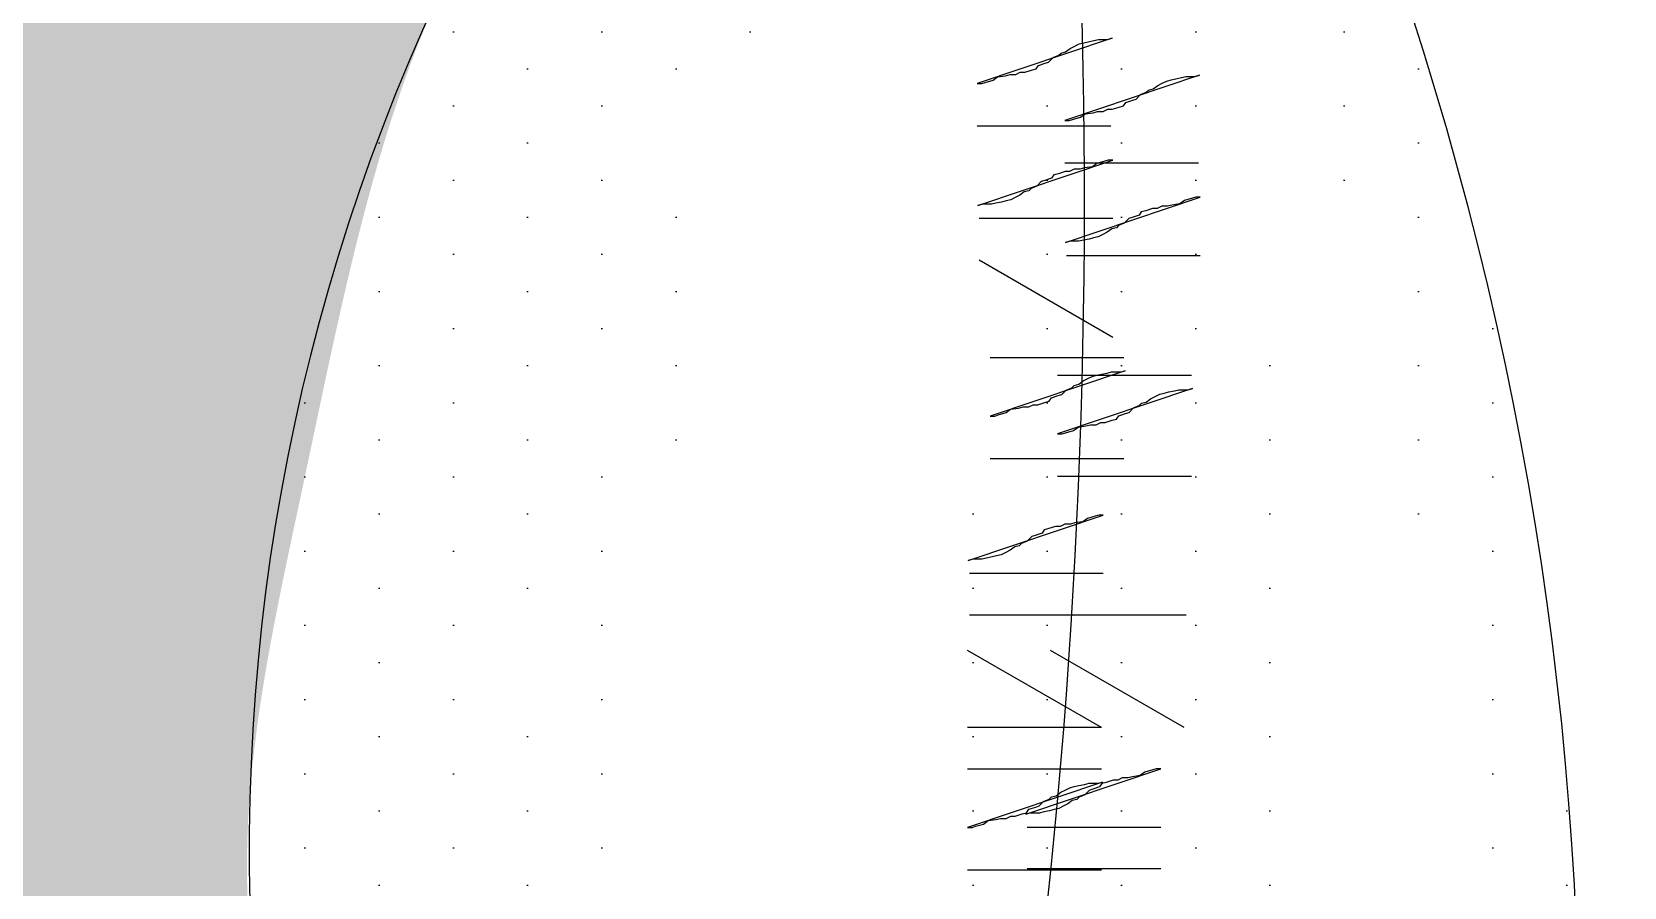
# Model space of a CAD drawing. Extents: x 3694 to 117786, y 20013 to 108631.
# Drawn here: x 83703.7 to 83943.4, y 30714.3 to 30843.1 of the extents above; entities that cross this region are included whole.
import ezdxf

# ---------------------------------------------------------------- set-up
doc = ezdxf.new("R2010")
doc.units = 0
doc.header["$LTSCALE"] = 1000
doc.header["$MEASUREMENT"] = 0
doc.layers.add('家具', color=253, linetype='Continuous')

msp = doc.modelspace()

# ---------------------------------------------------------------- hatches: boundary and pattern name
at = {"layer": '家具'}
h = msp.add_hatch(dxfattribs=at)
h.set_pattern_fill('DOTS', color=8, scale=335.28, angle=-90, style=0)
h.set_pattern_definition([(270, (111256.24, 11180.682), (20.955, -10.4775), [0, -20.955])])
edge = h.paths.add_edge_path()
edge.add_spline(control_points=[(84027.16, 30063.85), (84028.98, 30072.91), (84030.76, 30081.94), (84036.2, 30110.34), (84039.63, 30129.63), (84045.57, 30168.04), (84048.03, 30187.08), (84052.63, 30231.65), (84054.5, 30257.25), (84059.26, 30334.96), (84061.29, 30388.06), (84068.2, 30468.76), (84071.14, 30495.82), (84077.22, 30536.43), (84079.52, 30549.98), (84084.8, 30577.05), (84087.81, 30590.64), (84095.16, 30620.11), (84099.6, 30635.84), (84107.31, 30661.97), (84110.52, 30672.52), (84113.69, 30682.96)], knot_values=[0.007594, 0.007594, 0.007594, 0.007594, 1.009332, 1.009332, 3.166904, 3.166904, 5.324476, 5.324476, 8.146714, 8.146714, 13.786985, 13.786985, 16.607121, 16.607121, 18.017189, 18.017189, 19.427256, 19.427256, 21.1184, 21.1184, 22.28816, 22.28816, 22.28816, 22.28816], degree=3, periodic=0)
edge.add_ellipse((82197.12, 31244.76), major_axis=(1412.24, 1412.24), ratio=1, start_angle=-61.33744, end_angle=-48.55715)
edge.add_ellipse((82197.12, 30996.93), major_axis=(1412.24, -1412.24), ratio=1, start_angle=48.55715, end_angle=61.33744)
edge.add_spline(control_points=[(84113.69, 31558.74), (84110.52, 31569.18), (84107.31, 31579.73), (84099.6, 31605.86), (84095.16, 31621.58), (84087.81, 31651.06), (84084.8, 31664.64), (84079.52, 31691.71), (84077.22, 31705.26), (84071.14, 31745.88), (84068.2, 31772.93), (84063.11, 31832.35), (84061.27, 31864.62), (84059.55, 31896.49)], knot_values=[0.007594, 0.007594, 0.007594, 0.007594, 1.177354, 1.177354, 2.868498, 2.868498, 4.278566, 4.278566, 5.688634, 5.688634, 8.508769, 8.508769, 11.917873, 11.917873, 11.917873, 11.917873], degree=3, periodic=0)
edge.add_ellipse((84053.78, 31918.92), major_axis=(16.38, 16.38), ratio=1, start_angle=225.8035, end_angle=239.4175, ccw=False)
edge.add_ellipse((83918.21, 32282.88), major_axis=(290.11, 290.11), ratio=1, start_angle=234.5429, end_angle=244.3435, ccw=False)
edge.add_ellipse((84698.51, 31759.47), major_axis=(510.62, -510.62), ratio=1, start_angle=215.53018, end_angle=236.27845)
edge.add_ellipse((88465.5, 31287.67), major_axis=(3173.05, -3173.05), ratio=1, start_angle=220.77532, end_angle=231.64202)
edge.add_ellipse((85006.46, 30385.32), major_axis=(756.09, 756.09), ratio=1, start_angle=113.99303, end_angle=139.47779)
edge.add_ellipse((83926.8, 30275.82), major_axis=(20.78, -20.78), ratio=1, start_angle=29.3497, end_angle=107.314, ccw=False)
edge.add_ellipse((83668.52, 30519.22), major_axis=(269.53, -269.53), ratio=1, start_angle=326.0697, end_angle=363.7487, ccw=False)
edge.add_ellipse((83393.06, 30299.27), major_axis=(269.54, 269.54), ratio=1, start_angle=289.4364, end_angle=291.1525, ccw=False)
edge.add_ellipse((83677.76, 28632.01), major_axis=(1063.44, 1063.44), ratio=1, start_angle=35.30529, end_angle=42.74492, ccw=False)
edge.add_ellipse((83881.45, 29903.69), major_axis=(153.1, -153.1), ratio=1, start_angle=92.7042, end_angle=121.7648, ccw=False)
edge = h.paths.add_edge_path()
edge.add_ellipse((83967.44, 29947.42), major_axis=(59.62, 59.62), ratio=1, start_angle=248.1335, end_angle=277.7179)
edge.add_ellipse((83918.65, 29975.41), major_axis=(99.2, 99.2), ratio=1, start_angle=-79.3068, end_angle=-64.3192)
edge.add_ellipse((83793.85, 31486.22), major_axis=(1116.04, -1116.04), ratio=1, start_angle=303.32412, end_angle=324.37805, ccw=False)
edge.add_spline(control_points=[(83474.44, 29940.56), (83474.24, 29938.38), (83473.38, 29928.79), (83472.8, 29918.78), (83471.94, 29909.38)], knot_values=[0, 0, 0, 0, 0.241803, 1.05283, 1.05283, 1.05283, 1.05283], degree=3, periodic=0)
edge.add_ellipse((83434.03, 29912.68), major_axis=(26.91, 26.91), ratio=1, start_angle=238.7768, end_angle=310.2728, ccw=False)
edge.add_ellipse((83764.21, 33919.22), major_axis=(2868.19, -2868.19), ratio=1, start_angle=310.45931, end_angle=318.34045)
edge = h.paths.add_edge_path()
edge.add_ellipse((83967.44, 32294.28), major_axis=(59.62, -59.62), ratio=1, start_angle=82.2821, end_angle=111.8665)
edge.add_ellipse((83764.21, 28322.47), major_axis=(2868.19, 2868.19), ratio=1, start_angle=41.65955, end_angle=49.5441)
edge.add_ellipse((83433.85, 32328.98), major_axis=(26.91, -26.91), ratio=1, start_angle=49.9835, end_angle=121.3236, ccw=False)
edge.add_spline(control_points=[(83471.76, 32332.29), (83472.1, 32328.59), (83472.38, 32325.15), (83472.62, 32321.89)], knot_values=[0, 0, 0, 0, 0.318986, 0.318986, 0.318986, 0.318986], degree=3, periodic=0)
edge.add_ellipse((83902.11, 28776.02), major_axis=(2525.63, -2525.63), ratio=1, start_angle=132.87541, end_angle=141.90623, ccw=False)
edge = h.paths.add_edge_path()
edge.add_ellipse((83753.55, 31858.43), major_axis=(221.16, -221.16), ratio=1, start_angle=219.856, end_angle=290.932)
edge.add_ellipse((83844.27, 31598.98), major_axis=(155.45, -155.45), ratio=1, start_angle=231.8282, end_angle=294.8811)
edge.add_ellipse((83220.82, 31223.88), major_axis=(405.32, 405.32), ratio=1, start_angle=285.52623, end_angle=332.11357, ccw=False)
edge.add_ellipse((83930.83, 30642.74), major_axis=(258.82, 258.82), ratio=1, start_angle=80.1983, end_angle=130.5063)
edge.add_ellipse((83656.39, 30409.28), major_axis=(196.09, -196.09), ratio=1, start_angle=154.0385, end_angle=216.6924)
edge.add_ellipse((83742.32, 29953.05), major_axis=(433.68, 433.68), ratio=1, start_angle=80.98112, end_angle=109.87818)
edge.add_ellipse((98874.49, 31069.66), major_axis=(11109.23, 11109.23), ratio=1, start_angle=138.124167, end_angle=138.714391)
edge.add_spline(control_points=[(83196.67, 30051.87), (83203.7, 30051.43), (83210.85, 30051.33), (83218.35, 30051.61)], knot_values=[2.29351, 2.29351, 2.29351, 2.29351, 2.979733, 2.979733, 2.979733, 2.979733], degree=3, periodic=0)
edge.add_spline(control_points=[(83218.35, 30051.61), (83222.57, 30051.77), (83233.93, 30052.49), (83249.9, 30054.55), (83246.24, 30068.3), (83249.98, 30072.08), (83252.76, 30073.65)], knot_values=[2.979733, 2.979733, 2.979733, 2.979733, 3.365456, 3.990522, 4.278466, 4.605763, 4.605763, 4.605763, 4.605763], degree=3, periodic=0)
edge.add_spline(control_points=[(83252.76, 30073.65), (83255.54, 30075.24), (83259.12, 30076.38), (83262.7, 30077.53)], knot_values=[4.605763, 4.605763, 4.605763, 4.605763, 4.934211, 4.934211, 4.934211, 4.934211], degree=3, periodic=0)
edge.add_ellipse((83677.76, 28632.01), major_axis=(1063.44, 1063.44), ratio=1, start_angle=52.79563, end_angle=61.02051, ccw=False)
edge.add_ellipse((83606.44, 30391.82), major_axis=(212.58, 212.58), ratio=1, start_angle=165.6336, end_angle=198.8131, ccw=False)
edge.add_ellipse((83606.54, 30073.2), major_axis=(217.18, -217.18), ratio=1, start_angle=151.0252, end_angle=192.4103, ccw=False)
edge.add_ellipse((83958.57, 30199.82), major_axis=(331.09, -331.09), ratio=1, start_angle=177.8464, end_angle=203.8963, ccw=False)
edge.add_ellipse((83391.45, 30184.46), major_axis=(308.61, 308.61), ratio=1, start_angle=2.0534, end_angle=10.2604, ccw=False)
edge.add_spline(control_points=[(83688.81, 30503.94), (83697.76, 30496.89), (83720.2, 30479.21), (83710.43, 30542.46), (83733.44, 30577.51), (83760.67, 30637.11), (83728.07, 30702.74), (83747.31, 30784.51), (83763.25, 30871.34), (83822.93, 30907.48), (83831.55, 30963.02), (83864.41, 30951.2), (83865.9, 30968.36), (83866.58, 30977.3)], knot_values=[28.726228, 28.726228, 28.726228, 28.726228, 29.65137, 31.045535, 32.970907, 34.80046, 37.537981, 40.132447, 43.737998, 46.299248, 47.538816, 48.20545, 48.984057, 48.984057, 48.984057, 48.984057], degree=3, periodic=0)
edge.add_ellipse((77579.69, 31139.04), major_axis=(4446.97, 4446.97), ratio=1, start_angle=-46.473696, end_angle=-42.846266)
edge.add_spline(control_points=[(83864.22, 31375.39), (83862.81, 31389.27), (83859.64, 31413.78), (83816.07, 31444.79), (83795.34, 31513.37), (83759.89, 31577.02), (83771.15, 31648.5), (83734.39, 31671.16), (83702.03, 31758.01), (83701.46, 31736.77)], knot_values=[0, 0, 0, 0, 1.426784, 2.507846, 5.446644, 8.794162, 10.36551, 12.195062, 14.476347, 14.476347, 14.476347, 14.476347], degree=3, periodic=0)
edge.add_ellipse((84094.56, 31991.16), major_axis=(331.09, -331.09), ratio=1, start_angle=233.19, end_angle=257.9077, ccw=False)
edge.add_ellipse((83779.73, 32193.24), major_axis=(217.18, -217.18), ratio=1, start_angle=244.676, end_angle=286.061, ccw=False)
edge.add_ellipse((83708.43, 31882.7), major_axis=(212.58, 212.58), ratio=1, start_angle=85.1447, end_angle=91.4527, ccw=False)
edge.add_ellipse((83674.22, 33494.6), major_axis=(983.78, 983.78), ratio=1, start_angle=208.08803, end_angle=218.41184, ccw=False)
edge.add_spline(control_points=[(83269.5, 32163.5), (83263.99, 32165.3), (83258.48, 32167.11), (83255.89, 32170.49)], knot_values=[4.42753, 4.42753, 4.42753, 4.42753, 4.934211, 4.934211, 4.934211, 4.934211], degree=3, periodic=0)
edge.add_ellipse((83748.32, 32290.22), major_axis=(358.34, -358.34), ratio=1, start_angle=238.6648, end_angle=277.8164)
h = msp.add_hatch(dxfattribs=at)
h.set_pattern_fill('DOTS', color=8, scale=178.816, angle=-90, style=0)
h.set_pattern_definition([(90, (99827.037, 40884.778), (11.176, 5.588), [0, -11.176])])
edge = h.paths.add_edge_path(flags=17)
edge.add_ellipse((83919.17, 30580.72), major_axis=(23.26, -23.26), ratio=1, start_angle=197.4294, end_angle=247.2256)
edge.add_ellipse((83812.21, 30531.91), major_axis=(59.9, 59.9), ratio=1, start_angle=-19.5752, end_angle=24.1656)
edge.add_ellipse((83854.28, 30566.04), major_axis=(32.95, 32.95), ratio=1, start_angle=-5.0784, end_angle=59.8411, ccw=False)
edge = h.paths.add_edge_path(flags=17)
edge.add_ellipse((83163.76, 30665.54), major_axis=(481.37, -481.37), ratio=1, start_angle=400.41227, end_angle=401.14693, ccw=False)
edge.add_ellipse((83788.66, 30599.71), major_axis=(38.8, -38.8), ratio=1, start_angle=56.9663, end_angle=128.4606)
edge.add_ellipse((83796.78, 30675.54), major_axis=(15.13, -15.13), ratio=1, start_angle=310.0022, end_angle=447.0102)
edge.add_ellipse((83752.22, 30622.11), major_axis=(64.2, -64.2), ratio=1, start_angle=43.5349, end_angle=93.2565, ccw=False)
edge = h.paths.add_edge_path()
edge.add_ellipse((83580.18, 30597.61), major_axis=(242.04, 242.04), ratio=1, start_angle=258.5394, end_angle=308.1498, ccw=False)
edge.add_spline(control_points=[(83769.3, 30312.31), (83761.36, 30305.73), (83751.26, 30297.35), (83742.67, 30302.98), (83740.94, 30304.57)], knot_values=[0, 0, 0, 0, 1.422385, 1.810205, 1.810205, 1.810205, 1.810205], degree=3, periodic=0)
edge.add_ellipse((83163.76, 30665.54), major_axis=(481.37, -481.37), ratio=1, start_angle=12.97851, end_angle=17.57137)
edge.add_ellipse((83606.79, 30611.59), major_axis=(216.1, -216.1), ratio=1, start_angle=346.8345, end_angle=397.9332)
edge.add_ellipse((83452.83, 30676.44), major_axis=(331.35, -331.35), ratio=1, start_angle=32.371, end_angle=75.2566)
edge.add_ellipse((82863.18, 30817.28), major_axis=(706.38, 706.38), ratio=1, start_angle=-39.52687, end_angle=-36.92238)
edge.add_spline(control_points=[(83852.23, 30957.64), (83855.95, 30957.81), (83867.23, 30955.65), (83870.12, 30943.96), (83872.07, 30936.06)], knot_values=[0, 0, 0, 0, 0.581976, 1.791185, 1.791185, 1.791185, 1.791185], degree=3, periodic=0)
edge.add_ellipse((83422.23, 30686.51), major_axis=(363.75, -363.75), ratio=1, start_angle=390.3936, end_angle=434.0198, ccw=False)
edge = h.paths.add_edge_path()
edge.add_spline(control_points=[(83828.28, 30937.99), (83832.16, 30944.99), (83837.55, 30954.73), (83849.05, 30957.5), (83852.23, 30957.64)], knot_values=[1.791185, 1.791185, 1.791185, 1.791185, 3.069002, 3.567392, 3.567392, 3.567392, 3.567392], degree=3, periodic=0)
edge.add_ellipse((82863.18, 30817.28), major_axis=(706.38, 706.38), ratio=1, start_angle=320.47313, end_angle=323.07762, ccw=False)
edge.add_ellipse((84163.13, 30658.3), major_axis=(281.07, 281.07), ratio=1, start_angle=95.2336, end_angle=138.9318)
edge.add_ellipse((84169.13, 30493.55), major_axis=(300.8, -300.8), ratio=1, start_angle=206.1422, end_angle=244.4433)
edge.add_ellipse((83163.76, 30665.54), major_axis=(481.37, -481.37), ratio=1, start_angle=372.97851, end_angle=377.57137, ccw=False)
edge.add_spline(control_points=[(83740.94, 30304.57), (83738.33, 30306.98), (83731.2, 30317), (83728.08, 30326.83), (83725.98, 30333.42)], knot_values=[1.810205, 1.810205, 1.810205, 1.810205, 2.398758, 3.598447, 3.598447, 3.598447, 3.598447], degree=3, periodic=0)
edge.add_ellipse((84096.28, 30451.43), major_axis=(274.82, 274.82), ratio=1, start_angle=107.8515, end_angle=152.6753, ccw=False)
edge.add_ellipse((84040.73, 30720.11), major_axis=(215.18, 215.18), ratio=1, start_angle=89.2777, end_angle=152.4675, ccw=False)

# ---------------------------------------------------------------- linework, layer by layer
at = {"layer": '家具', "color": 8, "linetype": 'Continuous'}
for p, q in [((83866.12, 30828.9, 0), (83845.98, 30828.9, 0)), ((83866.12, 30828.9, 0), (83845.98, 30828.9, 0)), ((83866.12, 30828.9, 0), (83845.98, 30828.9, 0)), ((83866.12, 30828.9, 0), (83845.98, 30828.9, 0)), ((83879.29, 30823.32, 0), (83859.16, 30823.32, 0)), ((83879.29, 30823.32, 0), (83859.16, 30823.32, 0)), ((83879.29, 30823.32, 0), (83859.16, 30823.32, 0)), ((83879.29, 30823.32, 0), (83859.16, 30823.32, 0)), ((83846.27, 30815.04, 0), (83866.4, 30815.04, 0)), ((83846.27, 30815.04, 0), (83866.4, 30815.04, 0)), ((83846.27, 30815.04, 0), (83866.4, 30815.04, 0)), ((83846.27, 30815.04, 0), (83866.4, 30815.04, 0)), ((83846.27, 30808.78, 0), (83866.4, 30797.16, 0)), ((83846.27, 30808.78, 0), (83866.4, 30797.16, 0)), ((83846.27, 30808.78, 0), (83866.4, 30797.16, 0)), ((83846.27, 30808.78, 0), (83866.4, 30797.16, 0)), ((83859.44, 30809.46, 0), (83879.58, 30809.46, 0)), ((83859.44, 30809.46, 0), (83879.58, 30809.46, 0)), ((83859.44, 30809.46, 0), (83879.58, 30809.46, 0)), ((83859.44, 30809.46, 0), (83879.58, 30809.46, 0)), ((83868.08, 30794.03, 0), (83847.95, 30794.03, 0)), ((83868.08, 30794.03, 0), (83847.95, 30794.03, 0)), ((83868.08, 30794.03, 0), (83847.95, 30794.03, 0)), ((83868.08, 30794.03, 0), (83847.95, 30794.03, 0)), ((83878.23, 30791.34, 0), (83858.1, 30791.34, 0)), ((83878.23, 30791.34, 0), (83858.1, 30791.34, 0)), ((83878.23, 30791.34, 0), (83858.1, 30791.34, 0)), ((83878.23, 30791.34, 0), (83858.1, 30791.34, 0)), ((83868.08, 30778.83, 0), (83847.95, 30778.83, 0)), ((83868.08, 30778.83, 0), (83847.95, 30778.83, 0)), ((83868.08, 30778.83, 0), (83847.95, 30778.83, 0)), ((83868.08, 30778.83, 0), (83847.95, 30778.83, 0)), ((83878.23, 30776.14, 0), (83858.1, 30776.14, 0)), ((83878.23, 30776.14, 0), (83858.1, 30776.14, 0)), ((83878.23, 30776.14, 0), (83858.1, 30776.14, 0)), ((83878.23, 30776.14, 0), (83858.1, 30776.14, 0)), ((83844.84, 30761.57, 0), (83864.97, 30761.57, 0)), ((83844.84, 30761.57, 0), (83864.97, 30761.57, 0)), ((83844.84, 30761.57, 0), (83864.97, 30761.57, 0)), ((83844.84, 30761.57, 0), (83864.97, 30761.57, 0)), ((83844.84, 30755.31, 0), (83864.97, 30755.31, 0)), ((83844.84, 30755.31, 0), (83864.97, 30755.31, 0)), ((83844.84, 30755.31, 0), (83864.97, 30755.31, 0)), ((83844.84, 30755.31, 0), (83864.97, 30755.31, 0)), ((83857.31, 30755.31, 0), (83877.44, 30755.31, 0)), ((83857.31, 30755.31, 0), (83877.44, 30755.31, 0)), ((83857.31, 30755.31, 0), (83877.44, 30755.31, 0)), ((83857.31, 30755.31, 0), (83877.44, 30755.31, 0)), ((83864.69, 30738.33, 0), (83844.55, 30749.95, 0)), ((83864.69, 30738.33, 0), (83844.55, 30749.95, 0)), ((83864.69, 30738.33, 0), (83844.55, 30749.95, 0)), ((83877.16, 30738.33, 0), (83857.02, 30749.95, 0)), ((83877.16, 30738.33, 0), (83857.02, 30749.95, 0)), ((83877.16, 30738.33, 0), (83857.02, 30749.95, 0)), ((83864.69, 30738.33, 0), (83844.55, 30738.33, 0)), ((83864.69, 30738.33, 0), (83844.55, 30738.33, 0)), ((83864.69, 30738.33, 0), (83844.55, 30738.33, 0)), ((83864.69, 30738.33, 0), (83844.55, 30738.33, 0)), ((83864.69, 30732.07, 0), (83844.55, 30732.07, 0)), ((83864.69, 30732.07, 0), (83844.55, 30732.07, 0)), ((83864.69, 30732.07, 0), (83844.55, 30732.07, 0)), ((83864.69, 30732.07, 0), (83844.55, 30732.07, 0)), ((83853.49, 30723.35, 0), (83873.63, 30723.35, 0)), ((83853.49, 30723.35, 0), (83873.63, 30723.35, 0)), ((83853.49, 30723.35, 0), (83873.63, 30723.35, 0)), ((83853.49, 30723.35, 0), (83873.63, 30723.35, 0)), ((83864.69, 30716.87, 0), (83844.55, 30716.87, 0)), ((83864.69, 30716.87, 0), (83844.55, 30716.87, 0)), ((83864.69, 30716.87, 0), (83844.55, 30716.87, 0)), ((83864.69, 30716.87, 0), (83844.55, 30716.87, 0)), ((83853.49, 30717.09, 0), (83873.63, 30717.09, 0)), ((83853.49, 30717.09, 0), (83873.63, 30717.09, 0)), ((83853.49, 30717.09, 0), (83873.63, 30717.09, 0)), ((83853.49, 30717.09, 0), (83873.63, 30717.09, 0))]:
    msp.add_line(p, q, dxfattribs=at)
for points in [[(83845.98, 30835.32), (83846.67, 30835.32), (83847.18, 30835.5), (83848.38, 30835.84), (83849.06, 30836.35), (83850.25, 30836.52), (83850.94, 30836.69), (83851.79, 30836.69), (83852.47, 30837.03), (83853.16, 30837.03), (83854.18, 30837.37), (83854.86, 30837.54), (83855.21, 30838.06), (83856.23, 30838.4), (83856.74, 30838.57), (83857.43, 30839.25), (83858.28, 30839.59), (83858.62, 30839.93), (83859.3, 30840.11), (83859.99, 30840.62), (83860.67, 30840.96), (83861.35, 30841.3), (83862.04, 30841.47), (83862.72, 30841.64), (83863.57, 30841.81), (83864.26, 30841.98), (83864.94, 30841.98), (83865.62, 30841.98), (83866.31, 30842.15)], [(83845.98, 30835.32), (83846.67, 30835.32), (83847.18, 30835.5), (83848.38, 30835.84), (83849.06, 30836.35), (83850.25, 30836.52), (83850.94, 30836.69), (83851.79, 30836.69), (83852.47, 30837.03), (83853.16, 30837.03), (83854.18, 30837.37), (83854.86, 30837.54), (83855.21, 30838.06), (83856.23, 30838.4), (83856.74, 30838.57), (83857.43, 30839.25), (83858.28, 30839.59), (83858.62, 30839.93), (83859.3, 30840.11), (83859.99, 30840.62), (83860.67, 30840.96), (83861.35, 30841.3), (83862.04, 30841.47), (83862.72, 30841.64), (83863.57, 30841.81), (83864.26, 30841.98), (83864.94, 30841.98), (83865.62, 30841.98), (83866.31, 30842.15)], [(83845.98, 30835.32), (83846.67, 30835.32), (83847.18, 30835.5), (83848.38, 30835.84), (83849.06, 30836.35), (83850.25, 30836.52), (83850.94, 30836.69), (83851.79, 30836.69), (83852.47, 30837.03), (83853.16, 30837.03), (83854.18, 30837.37), (83854.86, 30837.54), (83855.21, 30838.06), (83856.23, 30838.4), (83856.74, 30838.57), (83857.43, 30839.25), (83858.28, 30839.59), (83858.62, 30839.93), (83859.3, 30840.11), (83859.99, 30840.62), (83860.67, 30840.96), (83861.35, 30841.3), (83862.04, 30841.47), (83862.72, 30841.64), (83863.57, 30841.81), (83864.26, 30841.98), (83864.94, 30841.98), (83865.62, 30841.98), (83866.31, 30842.15)], [(83845.98, 30835.32), (83846.67, 30835.32), (83847.18, 30835.5), (83848.38, 30835.84), (83849.06, 30836.35), (83850.25, 30836.52), (83850.94, 30836.69), (83851.79, 30836.69), (83852.47, 30837.03), (83853.16, 30837.03), (83854.18, 30837.37), (83854.86, 30837.54), (83855.21, 30838.06), (83856.23, 30838.4), (83856.74, 30838.57), (83857.43, 30839.25), (83858.28, 30839.59), (83858.62, 30839.93), (83859.3, 30840.11), (83859.99, 30840.62), (83860.67, 30840.96), (83861.35, 30841.3), (83862.04, 30841.47), (83862.72, 30841.64), (83863.57, 30841.81), (83864.26, 30841.98), (83864.94, 30841.98), (83865.62, 30841.98), (83866.31, 30842.15)], [(83859.16, 30829.75), (83859.84, 30829.75), (83860.35, 30829.92), (83861.55, 30830.26), (83862.23, 30830.77), (83863.43, 30830.94), (83864.11, 30831.11), (83864.97, 30831.11), (83865.65, 30831.46), (83866.33, 30831.46), (83867.36, 30831.8), (83868.04, 30831.97), (83868.38, 30832.48), (83869.4, 30832.82), (83869.92, 30832.99), (83870.6, 30833.68), (83871.45, 30834.02), (83871.8, 30834.36), (83872.48, 30834.53), (83873.16, 30835.04), (83873.84, 30835.38), (83874.53, 30835.72), (83875.21, 30835.9), (83875.89, 30836.07), (83876.75, 30836.24), (83877.43, 30836.41), (83878.11, 30836.41), (83878.8, 30836.41), (83879.48, 30836.58)], [(83859.16, 30829.75), (83859.84, 30829.75), (83860.35, 30829.92), (83861.55, 30830.26), (83862.23, 30830.77), (83863.43, 30830.94), (83864.11, 30831.11), (83864.97, 30831.11), (83865.65, 30831.46), (83866.33, 30831.46), (83867.36, 30831.8), (83868.04, 30831.97), (83868.38, 30832.48), (83869.4, 30832.82), (83869.92, 30832.99), (83870.6, 30833.68), (83871.45, 30834.02), (83871.8, 30834.36), (83872.48, 30834.53), (83873.16, 30835.04), (83873.84, 30835.38), (83874.53, 30835.72), (83875.21, 30835.9), (83875.89, 30836.07), (83876.75, 30836.24), (83877.43, 30836.41), (83878.11, 30836.41), (83878.8, 30836.41), (83879.48, 30836.58)], [(83859.16, 30829.75), (83859.84, 30829.75), (83860.35, 30829.92), (83861.55, 30830.26), (83862.23, 30830.77), (83863.43, 30830.94), (83864.11, 30831.11), (83864.97, 30831.11), (83865.65, 30831.46), (83866.33, 30831.46), (83867.36, 30831.8), (83868.04, 30831.97), (83868.38, 30832.48), (83869.4, 30832.82), (83869.92, 30832.99), (83870.6, 30833.68), (83871.45, 30834.02), (83871.8, 30834.36), (83872.48, 30834.53), (83873.16, 30835.04), (83873.84, 30835.38), (83874.53, 30835.72), (83875.21, 30835.9), (83875.89, 30836.07), (83876.75, 30836.24), (83877.43, 30836.41), (83878.11, 30836.41), (83878.8, 30836.41), (83879.48, 30836.58)], [(83859.16, 30829.75), (83859.84, 30829.75), (83860.35, 30829.92), (83861.55, 30830.26), (83862.23, 30830.77), (83863.43, 30830.94), (83864.11, 30831.11), (83864.97, 30831.11), (83865.65, 30831.46), (83866.33, 30831.46), (83867.36, 30831.8), (83868.04, 30831.97), (83868.38, 30832.48), (83869.4, 30832.82), (83869.92, 30832.99), (83870.6, 30833.68), (83871.45, 30834.02), (83871.8, 30834.36), (83872.48, 30834.53), (83873.16, 30835.04), (83873.84, 30835.38), (83874.53, 30835.72), (83875.21, 30835.9), (83875.89, 30836.07), (83876.75, 30836.24), (83877.43, 30836.41), (83878.11, 30836.41), (83878.8, 30836.41), (83879.48, 30836.58)], [(83866.4, 30823.81), (83865.72, 30823.81), (83865.21, 30823.64), (83864.01, 30823.3), (83863.33, 30822.79), (83862.13, 30822.62), (83861.45, 30822.44), (83860.6, 30822.44), (83859.91, 30822.1), (83859.23, 30822.1), (83858.21, 30821.76), (83857.52, 30821.59), (83857.18, 30821.08), (83856.16, 30820.74), (83855.64, 30820.57), (83854.96, 30819.88), (83854.11, 30819.54), (83853.77, 30819.2), (83853.08, 30819.03), (83852.4, 30818.52), (83851.72, 30818.18), (83851.03, 30817.83), (83850.35, 30817.66), (83849.67, 30817.49), (83848.81, 30817.32), (83848.13, 30817.15), (83847.45, 30817.15), (83846.76, 30817.15), (83846.08, 30816.98)], [(83866.4, 30823.81), (83865.72, 30823.81), (83865.21, 30823.64), (83864.01, 30823.3), (83863.33, 30822.79), (83862.13, 30822.62), (83861.45, 30822.44), (83860.6, 30822.44), (83859.91, 30822.1), (83859.23, 30822.1), (83858.21, 30821.76), (83857.52, 30821.59), (83857.18, 30821.08), (83856.16, 30820.74), (83855.64, 30820.57), (83854.96, 30819.88), (83854.11, 30819.54), (83853.77, 30819.2), (83853.08, 30819.03), (83852.4, 30818.52), (83851.72, 30818.18), (83851.03, 30817.83), (83850.35, 30817.66), (83849.67, 30817.49), (83848.81, 30817.32), (83848.13, 30817.15), (83847.45, 30817.15), (83846.76, 30817.15), (83846.08, 30816.98)], [(83866.4, 30823.81), (83865.72, 30823.81), (83865.21, 30823.64), (83864.01, 30823.3), (83863.33, 30822.79), (83862.13, 30822.62), (83861.45, 30822.44), (83860.6, 30822.44), (83859.91, 30822.1), (83859.23, 30822.1), (83858.21, 30821.76), (83857.52, 30821.59), (83857.18, 30821.08), (83856.16, 30820.74), (83855.64, 30820.57), (83854.96, 30819.88), (83854.11, 30819.54), (83853.77, 30819.2), (83853.08, 30819.03), (83852.4, 30818.52), (83851.72, 30818.18), (83851.03, 30817.83), (83850.35, 30817.66), (83849.67, 30817.49), (83848.81, 30817.32), (83848.13, 30817.15), (83847.45, 30817.15), (83846.76, 30817.15), (83846.08, 30816.98)], [(83866.4, 30823.81), (83865.72, 30823.81), (83865.21, 30823.64), (83864.01, 30823.3), (83863.33, 30822.79), (83862.13, 30822.62), (83861.45, 30822.44), (83860.6, 30822.44), (83859.91, 30822.1), (83859.23, 30822.1), (83858.21, 30821.76), (83857.52, 30821.59), (83857.18, 30821.08), (83856.16, 30820.74), (83855.64, 30820.57), (83854.96, 30819.88), (83854.11, 30819.54), (83853.77, 30819.2), (83853.08, 30819.03), (83852.4, 30818.52), (83851.72, 30818.18), (83851.03, 30817.83), (83850.35, 30817.66), (83849.67, 30817.49), (83848.81, 30817.32), (83848.13, 30817.15), (83847.45, 30817.15), (83846.76, 30817.15), (83846.08, 30816.98)], [(83879.58, 30818.23), (83878.89, 30818.23), (83878.38, 30818.06), (83877.19, 30817.72), (83876.5, 30817.21), (83875.31, 30817.04), (83874.62, 30816.87), (83873.77, 30816.87), (83873.09, 30816.53), (83872.4, 30816.53), (83871.38, 30816.19), (83870.7, 30816.02), (83870.36, 30815.5), (83869.33, 30815.16), (83868.82, 30814.99), (83868.14, 30814.31), (83867.28, 30813.97), (83866.94, 30813.62), (83866.26, 30813.45), (83865.57, 30812.94), (83864.89, 30812.6), (83864.21, 30812.26), (83863.52, 30812.09), (83862.84, 30811.92), (83861.99, 30811.75), (83861.31, 30811.58), (83860.62, 30811.58), (83859.94, 30811.58), (83859.26, 30811.4)], [(83879.58, 30818.23), (83878.89, 30818.23), (83878.38, 30818.06), (83877.19, 30817.72), (83876.5, 30817.21), (83875.31, 30817.04), (83874.62, 30816.87), (83873.77, 30816.87), (83873.09, 30816.53), (83872.4, 30816.53), (83871.38, 30816.19), (83870.7, 30816.02), (83870.36, 30815.5), (83869.33, 30815.16), (83868.82, 30814.99), (83868.14, 30814.31), (83867.28, 30813.97), (83866.94, 30813.62), (83866.26, 30813.45), (83865.57, 30812.94), (83864.89, 30812.6), (83864.21, 30812.26), (83863.52, 30812.09), (83862.84, 30811.92), (83861.99, 30811.75), (83861.31, 30811.58), (83860.62, 30811.58), (83859.94, 30811.58), (83859.26, 30811.4)], [(83879.58, 30818.23), (83878.89, 30818.23), (83878.38, 30818.06), (83877.19, 30817.72), (83876.5, 30817.21), (83875.31, 30817.04), (83874.62, 30816.87), (83873.77, 30816.87), (83873.09, 30816.53), (83872.4, 30816.53), (83871.38, 30816.19), (83870.7, 30816.02), (83870.36, 30815.5), (83869.33, 30815.16), (83868.82, 30814.99), (83868.14, 30814.31), (83867.28, 30813.97), (83866.94, 30813.62), (83866.26, 30813.45), (83865.57, 30812.94), (83864.89, 30812.6), (83864.21, 30812.26), (83863.52, 30812.09), (83862.84, 30811.92), (83861.99, 30811.75), (83861.31, 30811.58), (83860.62, 30811.58), (83859.94, 30811.58), (83859.26, 30811.4)], [(83879.58, 30818.23), (83878.89, 30818.23), (83878.38, 30818.06), (83877.19, 30817.72), (83876.5, 30817.21), (83875.31, 30817.04), (83874.62, 30816.87), (83873.77, 30816.87), (83873.09, 30816.53), (83872.4, 30816.53), (83871.38, 30816.19), (83870.7, 30816.02), (83870.36, 30815.5), (83869.33, 30815.16), (83868.82, 30814.99), (83868.14, 30814.31), (83867.28, 30813.97), (83866.94, 30813.62), (83866.26, 30813.45), (83865.57, 30812.94), (83864.89, 30812.6), (83864.21, 30812.26), (83863.52, 30812.09), (83862.84, 30811.92), (83861.99, 30811.75), (83861.31, 30811.58), (83860.62, 30811.58), (83859.94, 30811.58), (83859.26, 30811.4)], [(83847.95, 30785.26), (83848.63, 30785.26), (83849.15, 30785.43), (83850.34, 30785.77), (83851.02, 30786.28), (83852.22, 30786.45), (83852.9, 30786.62), (83853.76, 30786.62), (83854.44, 30786.96), (83855.12, 30786.96), (83856.15, 30787.3), (83856.83, 30787.48), (83857.17, 30787.99), (83858.2, 30788.33), (83858.71, 30788.5), (83859.39, 30789.18), (83860.24, 30789.52), (83860.59, 30789.87), (83861.27, 30790.04), (83861.95, 30790.55), (83862.64, 30790.89), (83863.32, 30791.23), (83864, 30791.4), (83864.68, 30791.57), (83865.54, 30791.74), (83866.22, 30791.92), (83866.9, 30791.92), (83867.59, 30791.92), (83868.27, 30792.09)], [(83847.95, 30785.26), (83848.63, 30785.26), (83849.15, 30785.43), (83850.34, 30785.77), (83851.02, 30786.28), (83852.22, 30786.45), (83852.9, 30786.62), (83853.76, 30786.62), (83854.44, 30786.96), (83855.12, 30786.96), (83856.15, 30787.3), (83856.83, 30787.48), (83857.17, 30787.99), (83858.2, 30788.33), (83858.71, 30788.5), (83859.39, 30789.18), (83860.24, 30789.52), (83860.59, 30789.87), (83861.27, 30790.04), (83861.95, 30790.55), (83862.64, 30790.89), (83863.32, 30791.23), (83864, 30791.4), (83864.68, 30791.57), (83865.54, 30791.74), (83866.22, 30791.92), (83866.9, 30791.92), (83867.59, 30791.92), (83868.27, 30792.09)], [(83847.95, 30785.26), (83848.63, 30785.26), (83849.15, 30785.43), (83850.34, 30785.77), (83851.02, 30786.28), (83852.22, 30786.45), (83852.9, 30786.62), (83853.76, 30786.62), (83854.44, 30786.96), (83855.12, 30786.96), (83856.15, 30787.3), (83856.83, 30787.48), (83857.17, 30787.99), (83858.2, 30788.33), (83858.71, 30788.5), (83859.39, 30789.18), (83860.24, 30789.52), (83860.59, 30789.87), (83861.27, 30790.04), (83861.95, 30790.55), (83862.64, 30790.89), (83863.32, 30791.23), (83864, 30791.4), (83864.68, 30791.57), (83865.54, 30791.74), (83866.22, 30791.92), (83866.9, 30791.92), (83867.59, 30791.92), (83868.27, 30792.09)], [(83847.95, 30785.26), (83848.63, 30785.26), (83849.15, 30785.43), (83850.34, 30785.77), (83851.02, 30786.28), (83852.22, 30786.45), (83852.9, 30786.62), (83853.76, 30786.62), (83854.44, 30786.96), (83855.12, 30786.96), (83856.15, 30787.3), (83856.83, 30787.48), (83857.17, 30787.99), (83858.2, 30788.33), (83858.71, 30788.5), (83859.39, 30789.18), (83860.24, 30789.52), (83860.59, 30789.87), (83861.27, 30790.04), (83861.95, 30790.55), (83862.64, 30790.89), (83863.32, 30791.23), (83864, 30791.4), (83864.68, 30791.57), (83865.54, 30791.74), (83866.22, 30791.92), (83866.9, 30791.92), (83867.59, 30791.92), (83868.27, 30792.09)], [(83858.1, 30782.57), (83858.78, 30782.57), (83859.29, 30782.74), (83860.49, 30783.08), (83861.17, 30783.59), (83862.37, 30783.76), (83863.05, 30783.94), (83863.9, 30783.94), (83864.59, 30784.28), (83865.27, 30784.28), (83866.29, 30784.62), (83866.98, 30784.79), (83867.32, 30785.3), (83868.34, 30785.64), (83868.85, 30785.81), (83869.54, 30786.5), (83870.39, 30786.84), (83870.73, 30787.18), (83871.42, 30787.35), (83872.1, 30787.86), (83872.78, 30788.2), (83873.47, 30788.55), (83874.15, 30788.72), (83874.83, 30788.89), (83875.69, 30789.06), (83876.37, 30789.23), (83877.05, 30789.23), (83877.73, 30789.23), (83878.42, 30789.4)], [(83858.1, 30782.57), (83858.78, 30782.57), (83859.29, 30782.74), (83860.49, 30783.08), (83861.17, 30783.59), (83862.37, 30783.76), (83863.05, 30783.94), (83863.9, 30783.94), (83864.59, 30784.28), (83865.27, 30784.28), (83866.29, 30784.62), (83866.98, 30784.79), (83867.32, 30785.3), (83868.34, 30785.64), (83868.85, 30785.81), (83869.54, 30786.5), (83870.39, 30786.84), (83870.73, 30787.18), (83871.42, 30787.35), (83872.1, 30787.86), (83872.78, 30788.2), (83873.47, 30788.55), (83874.15, 30788.72), (83874.83, 30788.89), (83875.69, 30789.06), (83876.37, 30789.23), (83877.05, 30789.23), (83877.73, 30789.23), (83878.42, 30789.4)], [(83858.1, 30782.57), (83858.78, 30782.57), (83859.29, 30782.74), (83860.49, 30783.08), (83861.17, 30783.59), (83862.37, 30783.76), (83863.05, 30783.94), (83863.9, 30783.94), (83864.59, 30784.28), (83865.27, 30784.28), (83866.29, 30784.62), (83866.98, 30784.79), (83867.32, 30785.3), (83868.34, 30785.64), (83868.85, 30785.81), (83869.54, 30786.5), (83870.39, 30786.84), (83870.73, 30787.18), (83871.42, 30787.35), (83872.1, 30787.86), (83872.78, 30788.2), (83873.47, 30788.55), (83874.15, 30788.72), (83874.83, 30788.89), (83875.69, 30789.06), (83876.37, 30789.23), (83877.05, 30789.23), (83877.73, 30789.23), (83878.42, 30789.4)], [(83858.1, 30782.57), (83858.78, 30782.57), (83859.29, 30782.74), (83860.49, 30783.08), (83861.17, 30783.59), (83862.37, 30783.76), (83863.05, 30783.94), (83863.9, 30783.94), (83864.59, 30784.28), (83865.27, 30784.28), (83866.29, 30784.62), (83866.98, 30784.79), (83867.32, 30785.3), (83868.34, 30785.64), (83868.85, 30785.81), (83869.54, 30786.5), (83870.39, 30786.84), (83870.73, 30787.18), (83871.42, 30787.35), (83872.1, 30787.86), (83872.78, 30788.2), (83873.47, 30788.55), (83874.15, 30788.72), (83874.83, 30788.89), (83875.69, 30789.06), (83876.37, 30789.23), (83877.05, 30789.23), (83877.73, 30789.23), (83878.42, 30789.4)], [(83864.97, 30770.34), (83864.29, 30770.34), (83863.77, 30770.17), (83862.58, 30769.83), (83861.9, 30769.32), (83860.7, 30769.15), (83860.02, 30768.98), (83859.16, 30768.98), (83858.48, 30768.64), (83857.8, 30768.64), (83856.77, 30768.3), (83856.09, 30768.13), (83855.75, 30767.61), (83854.72, 30767.27), (83854.21, 30767.1), (83853.53, 30766.42), (83852.68, 30766.08), (83852.33, 30765.73), (83851.65, 30765.56), (83850.97, 30765.05), (83850.28, 30764.71), (83849.6, 30764.37), (83848.92, 30764.2), (83848.24, 30764.03), (83847.38, 30763.86), (83846.7, 30763.69), (83846.02, 30763.69), (83845.33, 30763.69), (83844.65, 30763.51)], [(83864.97, 30770.34), (83864.29, 30770.34), (83863.77, 30770.17), (83862.58, 30769.83), (83861.9, 30769.32), (83860.7, 30769.15), (83860.02, 30768.98), (83859.16, 30768.98), (83858.48, 30768.64), (83857.8, 30768.64), (83856.77, 30768.3), (83856.09, 30768.13), (83855.75, 30767.61), (83854.72, 30767.27), (83854.21, 30767.1), (83853.53, 30766.42), (83852.68, 30766.08), (83852.33, 30765.73), (83851.65, 30765.56), (83850.97, 30765.05), (83850.28, 30764.71), (83849.6, 30764.37), (83848.92, 30764.2), (83848.24, 30764.03), (83847.38, 30763.86), (83846.7, 30763.69), (83846.02, 30763.69), (83845.33, 30763.69), (83844.65, 30763.51)], [(83864.97, 30770.34), (83864.29, 30770.34), (83863.77, 30770.17), (83862.58, 30769.83), (83861.9, 30769.32), (83860.7, 30769.15), (83860.02, 30768.98), (83859.16, 30768.98), (83858.48, 30768.64), (83857.8, 30768.64), (83856.77, 30768.3), (83856.09, 30768.13), (83855.75, 30767.61), (83854.72, 30767.27), (83854.21, 30767.1), (83853.53, 30766.42), (83852.68, 30766.08), (83852.33, 30765.73), (83851.65, 30765.56), (83850.97, 30765.05), (83850.28, 30764.71), (83849.6, 30764.37), (83848.92, 30764.2), (83848.24, 30764.03), (83847.38, 30763.86), (83846.7, 30763.69), (83846.02, 30763.69), (83845.33, 30763.69), (83844.65, 30763.51)], [(83864.97, 30770.34), (83864.29, 30770.34), (83863.77, 30770.17), (83862.58, 30769.83), (83861.9, 30769.32), (83860.7, 30769.15), (83860.02, 30768.98), (83859.16, 30768.98), (83858.48, 30768.64), (83857.8, 30768.64), (83856.77, 30768.3), (83856.09, 30768.13), (83855.75, 30767.61), (83854.72, 30767.27), (83854.21, 30767.1), (83853.53, 30766.42), (83852.68, 30766.08), (83852.33, 30765.73), (83851.65, 30765.56), (83850.97, 30765.05), (83850.28, 30764.71), (83849.6, 30764.37), (83848.92, 30764.2), (83848.24, 30764.03), (83847.38, 30763.86), (83846.7, 30763.69), (83846.02, 30763.69), (83845.33, 30763.69), (83844.65, 30763.51)], [(83873.63, 30732.13), (83872.94, 30732.13), (83872.43, 30731.95), (83871.23, 30731.61), (83870.55, 30731.1), (83869.36, 30730.93), (83868.67, 30730.76), (83867.82, 30730.76), (83867.14, 30730.42), (83866.45, 30730.42), (83865.43, 30730.08), (83864.75, 30729.91), (83864.4, 30729.39), (83863.38, 30729.05), (83862.87, 30728.88), (83862.18, 30728.2), (83861.33, 30727.86), (83860.99, 30727.52), (83860.31, 30727.34), (83859.62, 30726.83), (83858.94, 30726.49), (83858.26, 30726.15), (83857.57, 30725.98), (83856.89, 30725.81), (83856.04, 30725.64), (83855.35, 30725.47), (83854.67, 30725.47), (83853.99, 30725.47), (83853.31, 30725.3)], [(83873.63, 30732.13), (83872.94, 30732.13), (83872.43, 30731.95), (83871.23, 30731.61), (83870.55, 30731.1), (83869.36, 30730.93), (83868.67, 30730.76), (83867.82, 30730.76), (83867.14, 30730.42), (83866.45, 30730.42), (83865.43, 30730.08), (83864.75, 30729.91), (83864.4, 30729.39), (83863.38, 30729.05), (83862.87, 30728.88), (83862.18, 30728.2), (83861.33, 30727.86), (83860.99, 30727.52), (83860.31, 30727.34), (83859.62, 30726.83), (83858.94, 30726.49), (83858.26, 30726.15), (83857.57, 30725.98), (83856.89, 30725.81), (83856.04, 30725.64), (83855.35, 30725.47), (83854.67, 30725.47), (83853.99, 30725.47), (83853.31, 30725.3)], [(83873.63, 30732.13), (83872.94, 30732.13), (83872.43, 30731.95), (83871.23, 30731.61), (83870.55, 30731.1), (83869.36, 30730.93), (83868.67, 30730.76), (83867.82, 30730.76), (83867.14, 30730.42), (83866.45, 30730.42), (83865.43, 30730.08), (83864.75, 30729.91), (83864.4, 30729.39), (83863.38, 30729.05), (83862.87, 30728.88), (83862.18, 30728.2), (83861.33, 30727.86), (83860.99, 30727.52), (83860.31, 30727.34), (83859.62, 30726.83), (83858.94, 30726.49), (83858.26, 30726.15), (83857.57, 30725.98), (83856.89, 30725.81), (83856.04, 30725.64), (83855.35, 30725.47), (83854.67, 30725.47), (83853.99, 30725.47), (83853.31, 30725.3)], [(83873.63, 30732.13), (83872.94, 30732.13), (83872.43, 30731.95), (83871.23, 30731.61), (83870.55, 30731.1), (83869.36, 30730.93), (83868.67, 30730.76), (83867.82, 30730.76), (83867.14, 30730.42), (83866.45, 30730.42), (83865.43, 30730.08), (83864.75, 30729.91), (83864.4, 30729.39), (83863.38, 30729.05), (83862.87, 30728.88), (83862.18, 30728.2), (83861.33, 30727.86), (83860.99, 30727.52), (83860.31, 30727.34), (83859.62, 30726.83), (83858.94, 30726.49), (83858.26, 30726.15), (83857.57, 30725.98), (83856.89, 30725.81), (83856.04, 30725.64), (83855.35, 30725.47), (83854.67, 30725.47), (83853.99, 30725.47), (83853.31, 30725.3)], [(83844.55, 30723.3), (83845.24, 30723.3), (83845.75, 30723.47), (83846.94, 30723.81), (83847.63, 30724.32), (83848.82, 30724.49), (83849.51, 30724.66), (83850.36, 30724.66), (83851.04, 30725), (83851.73, 30725), (83852.75, 30725.34), (83853.43, 30725.52), (83853.78, 30726.03), (83854.8, 30726.37), (83855.31, 30726.54), (83855.99, 30727.22), (83856.85, 30727.56), (83857.19, 30727.91), (83857.87, 30728.08), (83858.56, 30728.59), (83859.24, 30728.93), (83859.92, 30729.27), (83860.61, 30729.44), (83861.29, 30729.61), (83862.14, 30729.78), (83862.83, 30729.96), (83863.51, 30729.96), (83864.19, 30729.96), (83864.87, 30730.13)], [(83844.55, 30723.3), (83845.24, 30723.3), (83845.75, 30723.47), (83846.94, 30723.81), (83847.63, 30724.32), (83848.82, 30724.49), (83849.51, 30724.66), (83850.36, 30724.66), (83851.04, 30725), (83851.73, 30725), (83852.75, 30725.34), (83853.43, 30725.52), (83853.78, 30726.03), (83854.8, 30726.37), (83855.31, 30726.54), (83855.99, 30727.22), (83856.85, 30727.56), (83857.19, 30727.91), (83857.87, 30728.08), (83858.56, 30728.59), (83859.24, 30728.93), (83859.92, 30729.27), (83860.61, 30729.44), (83861.29, 30729.61), (83862.14, 30729.78), (83862.83, 30729.96), (83863.51, 30729.96), (83864.19, 30729.96), (83864.87, 30730.13)], [(83844.55, 30723.3), (83845.24, 30723.3), (83845.75, 30723.47), (83846.94, 30723.81), (83847.63, 30724.32), (83848.82, 30724.49), (83849.51, 30724.66), (83850.36, 30724.66), (83851.04, 30725), (83851.73, 30725), (83852.75, 30725.34), (83853.43, 30725.52), (83853.78, 30726.03), (83854.8, 30726.37), (83855.31, 30726.54), (83855.99, 30727.22), (83856.85, 30727.56), (83857.19, 30727.91), (83857.87, 30728.08), (83858.56, 30728.59), (83859.24, 30728.93), (83859.92, 30729.27), (83860.61, 30729.44), (83861.29, 30729.61), (83862.14, 30729.78), (83862.83, 30729.96), (83863.51, 30729.96), (83864.19, 30729.96), (83864.87, 30730.13)], [(83844.55, 30723.3), (83845.24, 30723.3), (83845.75, 30723.47), (83846.94, 30723.81), (83847.63, 30724.32), (83848.82, 30724.49), (83849.51, 30724.66), (83850.36, 30724.66), (83851.04, 30725), (83851.73, 30725), (83852.75, 30725.34), (83853.43, 30725.52), (83853.78, 30726.03), (83854.8, 30726.37), (83855.31, 30726.54), (83855.99, 30727.22), (83856.85, 30727.56), (83857.19, 30727.91), (83857.87, 30728.08), (83858.56, 30728.59), (83859.24, 30728.93), (83859.92, 30729.27), (83860.61, 30729.44), (83861.29, 30729.61), (83862.14, 30729.78), (83862.83, 30729.96), (83863.51, 30729.96), (83864.19, 30729.96), (83864.87, 30730.13)]]:
    msp.add_lwpolyline(points, close=True, dxfattribs=at)
at = {"layer": '家具'}
for centre, radius, start, end in [((82863.18, 30817.28, 0), 998.97, 348.83848, 8.07762), ((84040.73, 30720.11, 0), 304.32, 134.2777, 197.4675), ((83422.23, 30686.51, 0), 514.43, 345.3936, 29.0198)]:
    msp.add_arc(centre, radius, start, end, dxfattribs=at)

doc.saveas('drawing.dxf')
